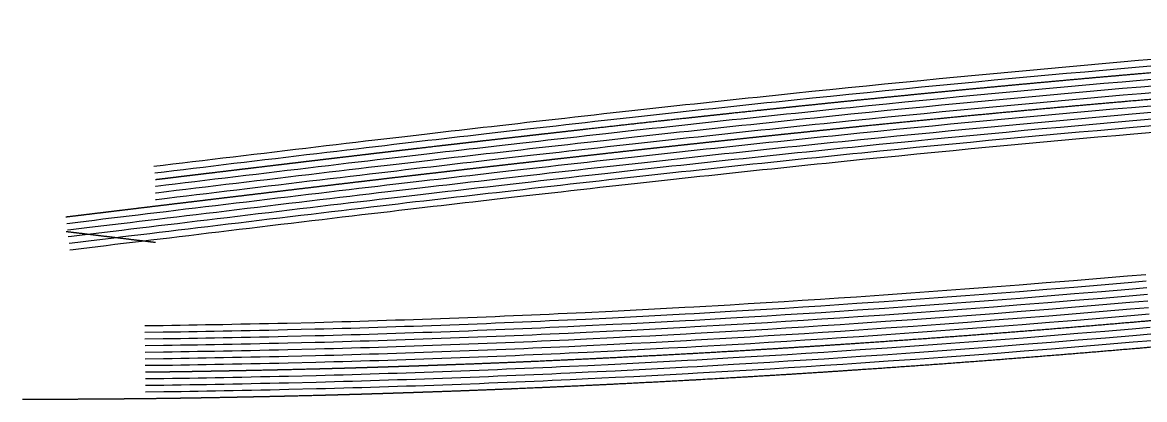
# Model space of a CAD drawing. Header units: millimetres. Extents: x -404 to 35, y 121 to 144.
# Drawn here: x -403.7 to -349.1, y 123.2 to 141.6 of the extents above; entities that cross this region are included whole.
import ezdxf

# ---------------------------------------------------------------- set-up
doc = ezdxf.new("R2010")
doc.units = ezdxf.units.MM
doc.layers.add('original_B', color=160, linetype='Continuous', true_color=0x0037ff)

msp = doc.modelspace()

# ---------------------------------------------------------------- linework, layer by layer
at = {"layer": 'original_B'}
msp.add_line((-401.146, 123.239), (-401.383, 123.238), dxfattribs=at)
for points in [[(-348.097, 139.821), (-349.42, 139.709), (-350.301, 139.633), (-351.183, 139.556), (-352.064, 139.477), (-352.945, 139.399), (-353.827, 139.319), (-354.708, 139.238), (-355.589, 139.156), (-356.471, 139.074), (-357.353, 138.991), (-358.236, 138.906), (-359.118, 138.821), (-360.001, 138.735), (-360.885, 138.648), (-361.769, 138.56), (-362.653, 138.472), (-363.538, 138.382), (-363.981, 138.337), (-364.423, 138.292), (-365.309, 138.201), (-366.194, 138.11), (-366.636, 138.064), (-367.078, 138.017), (-367.52, 137.971), (-367.961, 137.925), (-368.401, 137.878), (-368.84, 137.832), (-369.278, 137.785), (-369.714, 137.739), (-370.148, 137.693), (-370.581, 137.646), (-371.012, 137.6), (-371.443, 137.553), (-371.875, 137.507), (-372.308, 137.46), (-372.742, 137.412), (-373.178, 137.365), (-373.619, 137.317), (-374.062, 137.268), (-375.426, 137.116), (-375.894, 137.064), (-376.365, 137.011), (-376.838, 136.957), (-377.311, 136.904), (-377.78, 136.851), (-378.246, 136.798), (-378.707, 136.746), (-379.162, 136.695), (-379.608, 136.644), (-380.044, 136.594), (-380.471, 136.545), (-380.884, 136.498), (-381.288, 136.452), (-381.683, 136.407), (-382.072, 136.363), (-382.458, 136.318), (-382.843, 136.274), (-383.229, 136.23), (-383.619, 136.185), (-384.016, 136.139), (-384.42, 136.092), (-384.83, 136.044), (-385.249, 135.995), (-385.676, 135.945), (-386.112, 135.894), (-386.558, 135.842), (-387.014, 135.788), (-387.479, 135.733), (-387.954, 135.677), (-388.436, 135.62), (-388.926, 135.561), (-389.421, 135.502), (-389.92, 135.443), (-390.423, 135.383), (-390.928, 135.323), (-391.434, 135.262), (-391.941, 135.201), (-392.447, 135.141), (-392.952, 135.08), (-393.454, 135.02), (-393.954, 134.96), (-394.449, 134.901), (-394.939, 134.841), (-395.424, 134.783), (-395.904, 134.725), (-396.377, 134.668), (-396.844, 134.612), (-397.298, 134.557)], [(-348.07, 139.5), (-349.392, 139.388), (-350.273, 139.312), (-351.154, 139.234), (-352.035, 139.156), (-352.916, 139.077), (-353.797, 138.998), (-354.678, 138.917), (-355.56, 138.835), (-356.441, 138.753), (-357.323, 138.669), (-358.205, 138.585), (-359.087, 138.5), (-359.97, 138.414), (-360.853, 138.327), (-361.737, 138.239), (-362.621, 138.151), (-363.505, 138.062), (-363.948, 138.017), (-364.391, 137.971), (-365.276, 137.88), (-366.161, 137.789), (-366.603, 137.743), (-367.045, 137.697), (-367.486, 137.65), (-367.927, 137.604), (-368.367, 137.558), (-368.806, 137.511), (-369.243, 137.465), (-369.679, 137.419), (-370.114, 137.372), (-370.547, 137.326), (-370.978, 137.279), (-371.409, 137.233), (-371.84, 137.186), (-372.273, 137.139), (-372.707, 137.092), (-373.143, 137.044), (-373.583, 136.996), (-374.027, 136.947), (-375.391, 136.796), (-375.858, 136.743), (-376.329, 136.69), (-376.802, 136.637), (-377.274, 136.584), (-377.744, 136.531), (-378.21, 136.478), (-378.671, 136.426), (-379.125, 136.374), (-379.571, 136.323), (-380.008, 136.274), (-380.434, 136.225), (-380.848, 136.178), (-381.252, 136.132), (-381.647, 136.086), (-382.036, 136.042), (-382.422, 135.998), (-382.806, 135.954), (-383.192, 135.909), (-383.582, 135.864), (-383.979, 135.819), (-384.382, 135.771), (-384.793, 135.723), (-385.212, 135.675), (-385.639, 135.625), (-386.075, 135.574), (-386.52, 135.521), (-386.976, 135.468), (-387.441, 135.412), (-387.916, 135.356), (-388.398, 135.299), (-388.888, 135.241), (-389.383, 135.182), (-389.882, 135.123), (-390.385, 135.063), (-390.89, 135.002), (-391.396, 134.942), (-391.903, 134.881), (-392.409, 134.82), (-392.913, 134.76), (-393.416, 134.7), (-393.915, 134.64), (-394.41, 134.58), (-394.901, 134.521), (-395.386, 134.463), (-395.865, 134.405), (-396.339, 134.348), (-396.806, 134.291), (-397.259, 134.237)], [(-348.016, 138.857), (-349.337, 138.745), (-350.218, 138.669), (-351.098, 138.592), (-351.978, 138.514), (-352.858, 138.435), (-353.739, 138.355), (-354.619, 138.274), (-355.5, 138.193), (-356.381, 138.11), (-357.262, 138.027), (-358.143, 137.943), (-359.025, 137.858), (-359.907, 137.772), (-360.789, 137.685), (-361.672, 137.597), (-362.556, 137.509), (-363.44, 137.42), (-363.882, 137.375), (-364.325, 137.33), (-364.767, 137.284), (-365.21, 137.239), (-365.652, 137.193), (-366.094, 137.147), (-366.536, 137.101), (-366.978, 137.055), (-367.419, 137.009), (-367.859, 136.963), (-368.299, 136.916), (-368.738, 136.87), (-369.175, 136.823), (-369.611, 136.777), (-370.045, 136.731), (-370.478, 136.684), (-370.909, 136.638), (-371.34, 136.592), (-371.771, 136.545), (-372.203, 136.498), (-372.637, 136.45), (-373.073, 136.403), (-373.513, 136.355), (-373.956, 136.306), (-375.319, 136.155), (-375.786, 136.102), (-376.257, 136.049), (-376.73, 135.996), (-377.202, 135.943), (-377.672, 135.89), (-378.138, 135.837), (-378.598, 135.785), (-379.052, 135.733), (-379.498, 135.682), (-379.935, 135.633), (-380.361, 135.584), (-380.775, 135.537), (-381.178, 135.491), (-381.573, 135.445), (-381.963, 135.401), (-382.348, 135.357), (-382.733, 135.313), (-383.118, 135.269), (-383.508, 135.223), (-383.904, 135.178), (-384.307, 135.131), (-384.718, 135.083), (-385.137, 135.034), (-385.564, 134.984), (-386, 134.933), (-386.445, 134.881), (-386.9, 134.827), (-387.366, 134.772), (-387.84, 134.716), (-388.322, 134.659), (-388.811, 134.601), (-389.306, 134.542), (-389.806, 134.482), (-390.308, 134.422), (-390.813, 134.362), (-391.32, 134.302), (-391.826, 134.241), (-392.332, 134.18), (-392.837, 134.12), (-393.339, 134.059), (-393.838, 133.999), (-394.333, 133.94), (-394.824, 133.881), (-395.309, 133.823), (-395.788, 133.765), (-396.261, 133.708), (-396.729, 133.651), (-397.208, 133.593), (-397.228, 133.593)], [(-347.989, 138.536), (-349.31, 138.424), (-350.19, 138.348), (-351.069, 138.271), (-351.95, 138.192), (-352.83, 138.114), (-353.709, 138.034), (-354.59, 137.953), (-355.47, 137.872), (-356.351, 137.789), (-357.231, 137.706), (-358.112, 137.622), (-358.993, 137.537), (-359.875, 137.451), (-360.758, 137.364), (-361.64, 137.277), (-362.524, 137.188), (-363.408, 137.099), (-363.85, 137.054), (-364.292, 137.009), (-364.734, 136.963), (-365.177, 136.918), (-365.619, 136.872), (-366.061, 136.827), (-366.502, 136.781), (-366.944, 136.734), (-367.385, 136.688), (-367.826, 136.642), (-368.265, 136.595), (-368.704, 136.549), (-369.141, 136.503), (-369.577, 136.457), (-370.011, 136.41), (-370.443, 136.364), (-370.874, 136.317), (-371.305, 136.271), (-371.736, 136.224), (-372.168, 136.178), (-372.602, 136.13), (-373.038, 136.083), (-373.477, 136.034), (-373.921, 135.985), (-375.283, 135.834), (-375.75, 135.782), (-376.221, 135.729), (-376.694, 135.676), (-377.166, 135.622), (-377.635, 135.569), (-378.101, 135.516), (-378.562, 135.464), (-379.016, 135.413), (-379.462, 135.362), (-379.898, 135.312), (-380.324, 135.264), (-380.739, 135.216), (-381.142, 135.171), (-381.537, 135.125), (-381.926, 135.081), (-382.311, 135.037), (-382.696, 134.993), (-383.081, 134.948), (-383.472, 134.903), (-383.867, 134.857), (-384.27, 134.81), (-384.681, 134.763), (-385.099, 134.714), (-385.526, 134.664), (-385.962, 134.613), (-386.408, 134.561), (-386.862, 134.507), (-387.328, 134.452), (-387.802, 134.396), (-388.284, 134.339), (-388.773, 134.281), (-389.268, 134.221), (-389.768, 134.162), (-390.27, 134.102), (-390.775, 134.042), (-391.281, 133.981), (-391.788, 133.921), (-392.294, 133.86), (-392.798, 133.799), (-393.3, 133.739), (-393.8, 133.679), (-394.295, 133.62), (-394.785, 133.561), (-395.27, 133.502), (-395.749, 133.444), (-396.223, 133.387), (-396.69, 133.331), (-397.189, 133.271), (-397.228, 133.271)], [(-347.962, 138.215), (-349.282, 138.102), (-350.162, 138.026), (-351.041, 137.949), (-351.921, 137.871), (-352.801, 137.793), (-353.68, 137.713), (-354.56, 137.632), (-355.44, 137.551), (-356.32, 137.468), (-357.201, 137.385), (-358.081, 137.301), (-358.962, 137.216), (-359.844, 137.13), (-360.726, 137.043), (-361.608, 136.956), (-362.492, 136.867), (-363.375, 136.778), (-363.817, 136.733), (-364.259, 136.688), (-364.701, 136.643), (-365.143, 136.597), (-365.586, 136.551), (-366.027, 136.506), (-366.469, 136.46), (-366.911, 136.414), (-367.352, 136.367), (-367.792, 136.321), (-368.231, 136.275), (-368.67, 136.229), (-369.107, 136.182), (-369.543, 136.136), (-369.976, 136.089), (-370.409, 136.043), (-370.84, 135.996), (-371.271, 135.95), (-371.702, 135.904), (-372.133, 135.857), (-372.567, 135.809), (-373.003, 135.762), (-373.442, 135.714), (-373.885, 135.665), (-375.248, 135.513), (-375.714, 135.461), (-376.185, 135.408), (-376.658, 135.355), (-377.13, 135.302), (-377.599, 135.249), (-378.065, 135.196), (-378.526, 135.144), (-378.979, 135.092), (-379.425, 135.041), (-379.862, 134.992), (-380.288, 134.943), (-380.702, 134.896), (-381.105, 134.85), (-381.5, 134.805), (-381.889, 134.761), (-382.274, 134.716), (-382.659, 134.672), (-383.044, 134.628), (-383.435, 134.583), (-383.83, 134.537), (-384.233, 134.49), (-384.643, 134.442), (-385.062, 134.393), (-385.489, 134.343), (-385.925, 134.292), (-386.37, 134.24), (-386.824, 134.187), (-387.29, 134.131), (-387.765, 134.075), (-388.247, 134.018), (-388.735, 133.96), (-389.23, 133.901), (-389.729, 133.842), (-390.232, 133.782), (-390.737, 133.721), (-391.243, 133.661), (-391.749, 133.6), (-392.255, 133.54), (-392.76, 133.479), (-393.262, 133.419), (-393.761, 133.359), (-394.256, 133.3), (-394.747, 133.24), (-395.232, 133.182), (-395.711, 133.124), (-396.184, 133.067), (-396.651, 133.011), (-397.169, 132.948), (-397.228, 132.948)], [(-348.435, 137.533), (-349.756, 137.42), (-350.636, 137.343), (-351.516, 137.266), (-352.396, 137.188), (-353.276, 137.108), (-354.156, 137.028), (-355.036, 136.947), (-355.917, 136.865), (-356.797, 136.782), (-357.678, 136.699), (-358.56, 136.614), (-359.441, 136.528), (-360.323, 136.442), (-361.206, 136.354), (-362.089, 136.267), (-362.973, 136.178), (-363.415, 136.133), (-363.857, 136.088), (-364.299, 136.043), (-364.741, 135.998), (-365.184, 135.952), (-365.626, 135.907), (-366.068, 135.861), (-366.51, 135.815), (-366.951, 135.769), (-367.392, 135.723), (-367.833, 135.676), (-368.273, 135.63), (-368.711, 135.583), (-369.148, 135.537), (-369.584, 135.49), (-370.018, 135.444), (-370.451, 135.398), (-370.882, 135.351), (-371.313, 135.305), (-371.744, 135.258), (-372.176, 135.211), (-372.61, 135.164), (-373.046, 135.116), (-373.485, 135.068), (-373.928, 135.02), (-375.291, 134.868), (-375.758, 134.816), (-376.229, 134.763), (-376.702, 134.71), (-377.174, 134.656), (-377.643, 134.603), (-378.109, 134.551), (-378.57, 134.498), (-379.024, 134.447), (-379.47, 134.396), (-379.906, 134.346), (-380.332, 134.298), (-380.747, 134.25), (-381.15, 134.205), (-381.545, 134.16), (-381.934, 134.115), (-382.319, 134.071), (-382.704, 134.027), (-383.089, 133.982), (-383.479, 133.937), (-383.875, 133.891), (-384.278, 133.845), (-384.689, 133.797), (-385.107, 133.748), (-385.534, 133.698), (-385.97, 133.647), (-386.416, 133.595), (-386.871, 133.541), (-387.336, 133.486), (-387.81, 133.429), (-388.293, 133.372), (-388.782, 133.314), (-389.276, 133.256), (-389.776, 133.196), (-390.278, 133.136), (-390.783, 133.076), (-391.289, 133.015), (-391.796, 132.954), (-392.302, 132.894), (-392.806, 132.833), (-393.309, 132.773), (-393.808, 132.713), (-394.303, 132.654), (-394.794, 132.595), (-395.278, 132.536), (-395.758, 132.479), (-396.231, 132.422), (-396.698, 132.365), (-397.159, 132.309), (-397.613, 132.254), (-398.061, 132.201), (-398.5, 132.148), (-398.933, 132.095), (-399.359, 132.044), (-399.778, 131.993), (-400.19, 131.943), (-400.595, 131.894), (-400.994, 131.846), (-401.385, 131.798), (-401.543, 131.779)], [(-348.408, 137.212), (-349.728, 137.099), (-350.607, 137.022), (-351.487, 136.945), (-352.367, 136.866), (-353.247, 136.787), (-354.127, 136.707), (-355.007, 136.626), (-355.886, 136.544), (-356.767, 136.461), (-357.648, 136.378), (-358.528, 136.293), (-359.41, 136.207), (-360.292, 136.121), (-361.174, 136.034), (-362.057, 135.946), (-362.94, 135.857), (-363.382, 135.812), (-363.824, 135.767), (-364.267, 135.722), (-364.709, 135.677), (-365.151, 135.631), (-365.592, 135.586), (-366.035, 135.54), (-366.477, 135.494), (-366.918, 135.448), (-367.359, 135.402), (-367.799, 135.355), (-368.239, 135.309), (-368.677, 135.262), (-369.114, 135.216), (-369.55, 135.17), (-369.984, 135.123), (-370.416, 135.077), (-370.847, 135.031), (-371.278, 134.985), (-371.709, 134.938), (-372.141, 134.891), (-372.575, 134.843), (-373.011, 134.796), (-373.45, 134.748), (-373.893, 134.699), (-375.255, 134.548), (-375.722, 134.496), (-376.193, 134.442), (-376.665, 134.389), (-377.137, 134.336), (-377.607, 134.283), (-378.073, 134.23), (-378.533, 134.178), (-378.987, 134.126), (-379.433, 134.075), (-379.87, 134.026), (-380.296, 133.977), (-380.71, 133.93), (-381.114, 133.884), (-381.508, 133.839), (-381.897, 133.795), (-382.282, 133.75), (-382.667, 133.706), (-383.052, 133.662), (-383.442, 133.617), (-383.838, 133.571), (-384.241, 133.524), (-384.651, 133.477), (-385.07, 133.428), (-385.496, 133.378), (-385.932, 133.326), (-386.378, 133.274), (-386.833, 133.22), (-387.298, 133.166), (-387.772, 133.109), (-388.255, 133.052), (-388.744, 132.994), (-389.238, 132.935), (-389.737, 132.876), (-390.24, 132.816), (-390.745, 132.756), (-391.251, 132.695), (-391.758, 132.634), (-392.264, 132.574), (-392.768, 132.513), (-393.271, 132.453), (-393.77, 132.393), (-394.265, 132.333), (-394.755, 132.275), (-395.24, 132.216), (-395.719, 132.159), (-396.192, 132.102), (-396.659, 132.045), (-397.12, 131.989), (-397.575, 131.934), (-398.022, 131.881), (-398.462, 131.827), (-398.895, 131.775), (-399.321, 131.724), (-399.739, 131.673), (-400.151, 131.623), (-400.557, 131.574), (-400.955, 131.526), (-401.346, 131.478), (-401.504, 131.459)], [(-348.381, 136.89), (-349.7, 136.777), (-350.579, 136.701), (-351.459, 136.623), (-352.338, 136.545), (-353.218, 136.466), (-354.097, 136.386), (-354.977, 136.305), (-355.856, 136.223), (-356.737, 136.14), (-357.617, 136.057), (-358.497, 135.972), (-359.379, 135.886), (-360.26, 135.8), (-361.142, 135.713), (-362.025, 135.625), (-362.908, 135.536), (-363.349, 135.491), (-363.791, 135.446), (-364.234, 135.401), (-364.676, 135.356), (-365.118, 135.311), (-365.559, 135.265), (-366.001, 135.219), (-366.443, 135.173), (-366.884, 135.127), (-367.325, 135.081), (-367.765, 135.035), (-368.205, 134.988), (-368.643, 134.942), (-369.08, 134.896), (-369.516, 134.849), (-369.95, 134.803), (-370.382, 134.757), (-370.813, 134.71), (-371.244, 134.664), (-371.674, 134.617), (-372.106, 134.57), (-372.54, 134.523), (-372.976, 134.475), (-373.415, 134.427), (-373.857, 134.379), (-375.22, 134.227), (-375.686, 134.175), (-376.156, 134.122), (-376.629, 134.069), (-377.101, 134.016), (-377.571, 133.962), (-378.037, 133.91), (-378.497, 133.858), (-378.95, 133.806), (-379.397, 133.755), (-379.833, 133.706), (-380.259, 133.657), (-380.674, 133.609), (-381.077, 133.564), (-381.472, 133.519), (-381.86, 133.474), (-382.245, 133.43), (-382.63, 133.386), (-383.015, 133.341), (-383.405, 133.296), (-383.801, 133.251), (-384.204, 133.204), (-384.614, 133.156), (-385.032, 133.108), (-385.459, 133.058), (-385.895, 133.006), (-386.34, 132.954), (-386.795, 132.9), (-387.26, 132.845), (-387.734, 132.789), (-388.217, 132.732), (-388.706, 132.674), (-389.2, 132.615), (-389.699, 132.556), (-390.202, 132.496), (-390.707, 132.436), (-391.212, 132.375), (-391.719, 132.314), (-392.225, 132.254), (-392.729, 132.193), (-393.232, 132.133), (-393.731, 132.073), (-394.226, 132.013), (-394.717, 131.955), (-395.201, 131.896), (-395.681, 131.838), (-396.154, 131.781), (-396.621, 131.725), (-397.081, 131.669), (-397.536, 131.614), (-397.983, 131.56), (-398.423, 131.507), (-398.856, 131.455), (-399.282, 131.403), (-399.7, 131.353), (-400.113, 131.302), (-400.518, 131.254), (-400.916, 131.205), (-401.308, 131.158), (-401.465, 131.138)], [(-348.354, 136.569), (-349.673, 136.456), (-350.551, 136.38), (-351.43, 136.302), (-352.31, 136.224), (-353.188, 136.145), (-354.068, 136.065), (-354.947, 135.984), (-355.826, 135.902), (-356.706, 135.819), (-357.586, 135.736), (-358.466, 135.651), (-359.347, 135.565), (-360.229, 135.479), (-361.11, 135.392), (-361.993, 135.304), (-362.875, 135.215), (-363.316, 135.171), (-363.759, 135.125), (-364.201, 135.08), (-364.643, 135.035), (-365.084, 134.99), (-365.526, 134.944), (-365.968, 134.898), (-366.41, 134.853), (-366.851, 134.807), (-367.291, 134.76), (-367.731, 134.714), (-368.171, 134.668), (-368.609, 134.621), (-369.046, 134.575), (-369.482, 134.528), (-369.916, 134.482), (-370.347, 134.436), (-370.778, 134.389), (-371.209, 134.343), (-371.639, 134.297), (-372.071, 134.249), (-372.505, 134.202), (-372.941, 134.154), (-373.38, 134.107), (-373.822, 134.058), (-375.184, 133.907), (-375.65, 133.855), (-376.12, 133.801), (-376.593, 133.748), (-377.065, 133.695), (-377.534, 133.642), (-378, 133.589), (-378.461, 133.537), (-378.914, 133.486), (-379.36, 133.435), (-379.797, 133.385), (-380.222, 133.336), (-380.637, 133.289), (-381.041, 133.243), (-381.435, 133.198), (-381.823, 133.154), (-382.209, 133.109), (-382.593, 133.065), (-382.978, 133.021), (-383.369, 132.976), (-383.764, 132.93), (-384.167, 132.884), (-384.577, 132.836), (-384.995, 132.787), (-385.421, 132.737), (-385.857, 132.686), (-386.303, 132.634), (-386.757, 132.58), (-387.222, 132.525), (-387.696, 132.469), (-388.179, 132.412), (-388.668, 132.354), (-389.162, 132.295), (-389.661, 132.235), (-390.164, 132.176), (-390.668, 132.115), (-391.174, 132.055), (-391.681, 131.994), (-392.187, 131.933), (-392.691, 131.873), (-393.194, 131.812), (-393.693, 131.753), (-394.188, 131.693), (-394.678, 131.634), (-395.163, 131.576), (-395.642, 131.518), (-396.115, 131.461), (-396.582, 131.405), (-397.043, 131.349), (-397.498, 131.294), (-397.945, 131.24), (-398.384, 131.187), (-398.818, 131.134), (-399.243, 131.083), (-399.661, 131.032), (-400.074, 130.982), (-400.479, 130.933), (-400.877, 130.885), (-401.269, 130.837), (-401.427, 130.818)], [(-348.326, 136.248), (-349.645, 136.135), (-350.523, 136.058), (-351.402, 135.981), (-352.281, 135.903), (-353.159, 135.824), (-354.038, 135.743), (-354.917, 135.663), (-355.796, 135.581), (-356.676, 135.498), (-357.556, 135.414), (-358.435, 135.33), (-359.316, 135.244), (-360.197, 135.158), (-361.078, 135.071), (-361.961, 134.983), (-362.843, 134.895), (-363.284, 134.85), (-363.726, 134.805), (-364.169, 134.76), (-364.61, 134.715), (-365.051, 134.669), (-365.493, 134.624), (-365.935, 134.577), (-366.377, 134.532), (-366.817, 134.486), (-367.257, 134.44), (-367.698, 134.393), (-368.137, 134.347), (-368.575, 134.3), (-369.012, 134.254), (-369.447, 134.208), (-369.882, 134.161), (-370.313, 134.115), (-370.744, 134.069), (-371.175, 134.023), (-371.604, 133.976), (-372.036, 133.929), (-372.47, 133.882), (-372.906, 133.834), (-373.345, 133.786), (-373.786, 133.737), (-375.148, 133.586), (-375.614, 133.534), (-376.084, 133.481), (-376.557, 133.428), (-377.029, 133.375), (-377.498, 133.321), (-377.964, 133.269), (-378.424, 133.217), (-378.877, 133.165), (-379.324, 133.114), (-379.76, 133.065), (-380.186, 133.016), (-380.601, 132.969), (-381.004, 132.923), (-381.398, 132.878), (-381.786, 132.834), (-382.172, 132.789), (-382.556, 132.745), (-382.941, 132.701), (-383.332, 132.656), (-383.727, 132.61), (-384.13, 132.563), (-384.539, 132.516), (-384.958, 132.467), (-385.383, 132.417), (-385.819, 132.365), (-386.265, 132.313), (-386.72, 132.26), (-387.184, 132.205), (-387.658, 132.148), (-388.141, 132.091), (-388.63, 132.033), (-389.124, 131.975), (-389.623, 131.915), (-390.126, 131.855), (-390.63, 131.795), (-391.136, 131.734), (-391.643, 131.674), (-392.149, 131.613), (-392.652, 131.553), (-393.155, 131.492), (-393.654, 131.433), (-394.149, 131.373), (-394.64, 131.314), (-395.124, 131.256), (-395.604, 131.198), (-396.077, 131.141), (-396.543, 131.085), (-397.004, 131.029), (-397.459, 130.974), (-397.906, 130.92), (-398.345, 130.867), (-398.779, 130.814), (-399.205, 130.763), (-399.622, 130.712), (-400.035, 130.662), (-400.44, 130.613), (-400.838, 130.565), (-401.23, 130.517), (-401.388, 130.498)], [(-349.068, 129.302), (-349.947, 129.226), (-351.266, 129.115), (-352.585, 129.005), (-353.905, 128.898), (-355.223, 128.793), (-356.542, 128.691), (-357.861, 128.591), (-359.179, 128.493), (-360.497, 128.397), (-361.815, 128.305), (-363.132, 128.214), (-364.01, 128.155), (-364.889, 128.097), (-365.767, 128.041), (-366.645, 127.985), (-367.524, 127.931), (-368.404, 127.878), (-369.283, 127.825), (-371.047, 127.725), (-371.487, 127.7), (-372.37, 127.653), (-373.252, 127.606), (-374.133, 127.56), (-375.012, 127.516), (-376.329, 127.452), (-377.203, 127.411), (-377.639, 127.391), (-378.074, 127.371), (-378.509, 127.351), (-378.945, 127.332), (-379.383, 127.313), (-379.819, 127.294), (-380.257, 127.277), (-380.7, 127.259), (-381.143, 127.241), (-381.586, 127.224), (-382.03, 127.207), (-382.475, 127.19), (-382.92, 127.174), (-383.364, 127.158), (-383.806, 127.142), (-384.245, 127.126), (-384.683, 127.112), (-385.12, 127.096), (-385.555, 127.082), (-385.991, 127.068), (-386.425, 127.054), (-386.858, 127.041), (-387.292, 127.028), (-387.728, 127.015), (-388.162, 127.002), (-388.599, 126.99), (-389.038, 126.979), (-389.478, 126.967), (-390.818, 126.935), (-391.268, 126.924), (-391.721, 126.915), (-392.174, 126.905), (-392.624, 126.896), (-393.071, 126.887), (-393.513, 126.878), (-393.947, 126.87), (-394.372, 126.862), (-394.788, 126.855), (-395.199, 126.848), (-395.608, 126.841), (-396.017, 126.834), (-396.432, 126.828), (-396.856, 126.822), (-397.744, 126.811)], [(-349.04, 128.981), (-349.92, 128.905), (-351.239, 128.793), (-352.559, 128.684), (-353.879, 128.577), (-355.198, 128.472), (-356.517, 128.369), (-357.837, 128.269), (-359.155, 128.171), (-360.474, 128.076), (-361.792, 127.983), (-363.111, 127.892), (-363.989, 127.834), (-364.868, 127.776), (-365.747, 127.719), (-366.625, 127.663), (-367.504, 127.609), (-368.384, 127.556), (-369.265, 127.503), (-371.029, 127.403), (-371.469, 127.378), (-372.353, 127.331), (-373.236, 127.283), (-374.116, 127.238), (-374.997, 127.194), (-376.314, 127.13), (-377.188, 127.089), (-377.624, 127.069), (-378.06, 127.049), (-378.494, 127.029), (-378.931, 127.01), (-379.369, 126.991), (-379.806, 126.972), (-380.244, 126.954), (-380.687, 126.937), (-381.13, 126.919), (-381.573, 126.901), (-382.018, 126.885), (-382.463, 126.868), (-382.908, 126.852), (-383.352, 126.835), (-383.795, 126.82), (-384.234, 126.804), (-384.672, 126.789), (-385.109, 126.774), (-385.544, 126.76), (-385.98, 126.746), (-386.415, 126.732), (-386.848, 126.718), (-387.283, 126.705), (-387.718, 126.692), (-388.153, 126.68), (-388.591, 126.668), (-389.03, 126.656), (-389.47, 126.645), (-390.81, 126.612), (-391.261, 126.602), (-391.715, 126.592), (-392.168, 126.583), (-392.618, 126.573), (-393.065, 126.565), (-393.507, 126.556), (-393.941, 126.548), (-394.366, 126.54), (-394.782, 126.532), (-395.193, 126.525), (-395.603, 126.518), (-396.012, 126.512), (-396.428, 126.506), (-396.851, 126.5), (-397.74, 126.489)], [(-349.012, 128.659), (-349.892, 128.584), (-351.213, 128.472), (-352.533, 128.362), (-353.853, 128.255), (-355.173, 128.15), (-356.492, 128.048), (-357.812, 127.947), (-359.132, 127.849), (-360.451, 127.754), (-361.77, 127.661), (-363.089, 127.57), (-363.967, 127.512), (-364.847, 127.454), (-365.726, 127.397), (-366.605, 127.341), (-367.484, 127.287), (-368.365, 127.234), (-369.246, 127.181), (-371.011, 127.081), (-371.452, 127.056), (-372.335, 127.009), (-373.219, 126.961), (-374.1, 126.916), (-374.981, 126.872), (-376.298, 126.808), (-377.173, 126.766), (-377.609, 126.746), (-378.045, 126.726), (-378.48, 126.707), (-378.917, 126.688), (-379.355, 126.669), (-379.792, 126.65), (-380.231, 126.632), (-380.674, 126.614), (-381.117, 126.596), (-381.561, 126.579), (-382.006, 126.562), (-382.451, 126.546), (-382.896, 126.529), (-383.34, 126.513), (-383.783, 126.497), (-384.223, 126.482), (-384.661, 126.467), (-385.099, 126.452), (-385.534, 126.438), (-385.97, 126.424), (-386.405, 126.41), (-386.838, 126.396), (-387.273, 126.383), (-387.709, 126.37), (-388.144, 126.358), (-388.582, 126.346), (-389.021, 126.334), (-389.462, 126.322), (-390.803, 126.29), (-391.254, 126.28), (-391.708, 126.27), (-392.161, 126.26), (-392.611, 126.251), (-393.059, 126.242), (-393.5, 126.234), (-393.935, 126.225), (-394.36, 126.217), (-394.776, 126.21), (-395.188, 126.203), (-395.597, 126.196), (-396.007, 126.189), (-396.423, 126.183), (-396.847, 126.177), (-397.737, 126.166)], [(-348.984, 128.338), (-349.865, 128.262), (-351.186, 128.151), (-352.506, 128.041), (-353.827, 127.934), (-355.147, 127.829), (-356.468, 127.726), (-357.788, 127.626), (-359.108, 127.528), (-360.428, 127.432), (-361.748, 127.34), (-363.067, 127.249), (-363.946, 127.19), (-364.826, 127.132), (-365.705, 127.075), (-366.585, 127.019), (-367.465, 126.965), (-368.346, 126.912), (-369.227, 126.859), (-370.993, 126.759), (-371.434, 126.734), (-372.318, 126.687), (-373.202, 126.639), (-374.084, 126.594), (-374.965, 126.55), (-376.283, 126.485), (-377.158, 126.444), (-377.594, 126.424), (-378.03, 126.404), (-378.466, 126.385), (-378.903, 126.366), (-379.341, 126.347), (-379.779, 126.328), (-380.218, 126.31), (-380.661, 126.292), (-381.104, 126.274), (-381.548, 126.257), (-381.994, 126.24), (-382.44, 126.223), (-382.885, 126.207), (-383.329, 126.191), (-383.772, 126.175), (-384.212, 126.159), (-384.65, 126.145), (-385.088, 126.129), (-385.523, 126.115), (-385.96, 126.101), (-386.394, 126.087), (-386.829, 126.074), (-387.264, 126.061), (-387.699, 126.048), (-388.135, 126.035), (-388.573, 126.023), (-389.013, 126.011), (-389.454, 126), (-390.795, 125.967), (-391.247, 125.957), (-391.701, 125.947), (-392.154, 125.938), (-392.605, 125.928), (-393.052, 125.92), (-393.494, 125.911), (-393.929, 125.903), (-394.354, 125.895), (-394.771, 125.887), (-395.182, 125.88), (-395.592, 125.873), (-396.002, 125.867), (-396.419, 125.861), (-396.843, 125.855), (-397.733, 125.844)], [(-348.957, 128.017), (-349.837, 127.941), (-351.159, 127.829), (-352.48, 127.72), (-353.801, 127.612), (-355.122, 127.507), (-356.443, 127.405), (-357.764, 127.304), (-359.085, 127.206), (-360.405, 127.111), (-361.725, 127.018), (-363.045, 126.927), (-363.925, 126.868), (-364.805, 126.81), (-365.685, 126.753), (-366.565, 126.697), (-367.445, 126.643), (-368.327, 126.59), (-369.208, 126.537), (-370.975, 126.437), (-371.416, 126.412), (-372.301, 126.365), (-373.185, 126.317), (-374.067, 126.272), (-374.949, 126.228), (-376.267, 126.163), (-377.143, 126.122), (-377.579, 126.102), (-378.016, 126.082), (-378.452, 126.063), (-378.889, 126.044), (-379.327, 126.025), (-379.765, 126.006), (-380.205, 125.988), (-380.648, 125.97), (-381.092, 125.952), (-381.536, 125.935), (-381.982, 125.918), (-382.428, 125.901), (-382.873, 125.885), (-383.317, 125.868), (-383.76, 125.853), (-384.2, 125.837), (-384.639, 125.822), (-385.077, 125.807), (-385.513, 125.793), (-385.949, 125.779), (-386.384, 125.765), (-386.819, 125.751), (-387.254, 125.738), (-387.69, 125.725), (-388.126, 125.713), (-388.564, 125.701), (-389.004, 125.689), (-389.445, 125.678), (-390.787, 125.645), (-391.24, 125.635), (-391.694, 125.625), (-392.147, 125.615), (-392.598, 125.606), (-393.046, 125.597), (-393.488, 125.589), (-393.923, 125.581), (-394.348, 125.572), (-394.765, 125.565), (-395.177, 125.558), (-395.587, 125.551), (-395.997, 125.544), (-396.414, 125.538), (-396.839, 125.532), (-397.729, 125.521)], [(-348.929, 127.696), (-349.81, 127.62), (-351.132, 127.508), (-352.454, 127.398), (-353.775, 127.291), (-355.097, 127.186), (-356.418, 127.083), (-357.74, 126.983), (-359.061, 126.884), (-360.382, 126.789), (-361.703, 126.696), (-363.023, 126.605), (-363.903, 126.546), (-364.784, 126.488), (-365.664, 126.431), (-366.545, 126.376), (-367.425, 126.321), (-368.307, 126.268), (-369.189, 126.216), (-370.957, 126.115), (-371.399, 126.09), (-372.284, 126.042), (-373.168, 125.995), (-374.051, 125.95), (-374.933, 125.906), (-376.252, 125.841), (-377.128, 125.8), (-377.565, 125.78), (-378.001, 125.76), (-378.438, 125.74), (-378.875, 125.721), (-379.313, 125.702), (-379.752, 125.683), (-380.192, 125.665), (-380.635, 125.648), (-381.079, 125.63), (-381.524, 125.612), (-381.97, 125.596), (-382.416, 125.579), (-382.861, 125.562), (-383.306, 125.546), (-383.749, 125.53), (-384.189, 125.515), (-384.628, 125.5), (-385.066, 125.485), (-385.502, 125.471), (-385.939, 125.457), (-386.374, 125.443), (-386.809, 125.429), (-387.244, 125.416), (-387.68, 125.403), (-388.117, 125.39), (-388.556, 125.379), (-388.996, 125.367), (-389.437, 125.355), (-390.78, 125.323), (-391.232, 125.312), (-391.687, 125.303), (-392.141, 125.293), (-392.592, 125.284), (-393.04, 125.275), (-393.482, 125.266), (-393.917, 125.258), (-394.342, 125.25), (-394.759, 125.242), (-395.171, 125.235), (-395.581, 125.228), (-395.993, 125.222), (-396.409, 125.216), (-396.835, 125.21), (-397.725, 125.199)], [(-348.901, 127.374), (-349.783, 127.298), (-351.105, 127.186), (-352.427, 127.077), (-353.749, 126.969), (-355.072, 126.864), (-356.394, 126.761), (-357.716, 126.661), (-359.038, 126.563), (-360.359, 126.467), (-361.68, 126.374), (-363.002, 126.283), (-363.882, 126.225), (-364.763, 126.167), (-365.644, 126.11), (-366.524, 126.054), (-367.406, 125.999), (-368.288, 125.946), (-369.171, 125.894), (-370.939, 125.793), (-371.381, 125.768), (-372.266, 125.72), (-373.151, 125.673), (-374.035, 125.628), (-374.917, 125.584), (-376.237, 125.519), (-377.113, 125.478), (-377.55, 125.458), (-377.987, 125.438), (-378.423, 125.418), (-378.861, 125.399), (-379.299, 125.38), (-379.738, 125.361), (-380.179, 125.343), (-380.622, 125.325), (-381.066, 125.307), (-381.511, 125.29), (-381.958, 125.273), (-382.404, 125.256), (-382.849, 125.24), (-383.294, 125.224), (-383.737, 125.208), (-384.178, 125.192), (-384.618, 125.178), (-385.055, 125.163), (-385.492, 125.148), (-385.928, 125.134), (-386.364, 125.12), (-386.799, 125.107), (-387.235, 125.094), (-387.671, 125.081), (-388.108, 125.068), (-388.547, 125.056), (-388.987, 125.044), (-389.429, 125.033), (-390.772, 125), (-391.225, 124.99), (-391.68, 124.98), (-392.134, 124.97), (-392.585, 124.961), (-393.033, 124.952), (-393.476, 124.944), (-393.91, 124.936), (-394.336, 124.928), (-394.753, 124.92), (-395.166, 124.913), (-395.576, 124.906), (-395.988, 124.899), (-396.405, 124.893), (-396.83, 124.887), (-397.721, 124.877)], [(-348.845, 126.732), (-349.728, 126.656), (-351.051, 126.544), (-352.374, 126.434), (-353.698, 126.326), (-355.021, 126.221), (-356.344, 126.118), (-357.667, 126.018), (-358.99, 125.919), (-360.313, 125.824), (-361.636, 125.731), (-362.958, 125.64), (-363.839, 125.581), (-364.721, 125.523), (-365.602, 125.466), (-366.484, 125.41), (-367.367, 125.356), (-368.249, 125.302), (-369.133, 125.25), (-370.903, 125.149), (-371.346, 125.124), (-372.232, 125.076), (-373.117, 125.029), (-374.002, 124.983), (-374.885, 124.939), (-376.206, 124.875), (-377.083, 124.834), (-377.52, 124.813), (-377.957, 124.793), (-378.395, 124.774), (-378.833, 124.755), (-379.271, 124.736), (-379.711, 124.717), (-380.153, 124.699), (-380.596, 124.681), (-381.041, 124.663), (-381.487, 124.646), (-381.933, 124.629), (-382.38, 124.612), (-382.826, 124.596), (-383.271, 124.579), (-383.714, 124.564), (-384.156, 124.548), (-384.596, 124.533), (-385.034, 124.518), (-385.471, 124.504), (-385.907, 124.49), (-386.343, 124.475), (-386.779, 124.462), (-387.215, 124.449), (-387.652, 124.436), (-388.09, 124.423), (-388.529, 124.411), (-388.97, 124.399), (-389.413, 124.388), (-390.757, 124.355), (-391.211, 124.345), (-391.666, 124.335), (-392.12, 124.326), (-392.573, 124.316), (-393.021, 124.308), (-393.463, 124.299), (-393.898, 124.291), (-394.324, 124.283), (-394.742, 124.275), (-395.155, 124.268), (-395.565, 124.261), (-395.978, 124.254), (-396.396, 124.248), (-396.822, 124.242), (-397.713, 124.232)], [(-348.818, 126.41), (-349.7, 126.334), (-351.024, 126.222), (-352.348, 126.113), (-353.672, 126.005), (-354.996, 125.899), (-356.32, 125.797), (-357.643, 125.696), (-358.967, 125.598), (-360.29, 125.502), (-361.613, 125.409), (-362.936, 125.318), (-363.818, 125.259), (-364.7, 125.201), (-365.582, 125.144), (-366.464, 125.088), (-367.347, 125.034), (-368.23, 124.98), (-369.114, 124.928), (-370.885, 124.827), (-371.329, 124.802), (-372.214, 124.754), (-373.1, 124.707), (-373.986, 124.661), (-374.869, 124.617), (-376.19, 124.553), (-377.068, 124.511), (-377.505, 124.491), (-377.943, 124.471), (-378.381, 124.452), (-378.819, 124.433), (-379.257, 124.414), (-379.698, 124.394), (-380.14, 124.377), (-380.583, 124.359), (-381.028, 124.341), (-381.474, 124.323), (-381.921, 124.306), (-382.368, 124.29), (-382.814, 124.273), (-383.259, 124.257), (-383.703, 124.241), (-384.145, 124.225), (-384.585, 124.211), (-385.023, 124.196), (-385.461, 124.181), (-385.897, 124.167), (-386.333, 124.153), (-386.769, 124.14), (-387.206, 124.127), (-387.643, 124.113), (-388.081, 124.101), (-388.521, 124.089), (-388.962, 124.077), (-389.405, 124.066), (-390.75, 124.033), (-391.204, 124.023), (-391.659, 124.013), (-392.114, 124.003), (-392.566, 123.994), (-393.014, 123.985), (-393.457, 123.976), (-393.892, 123.968), (-394.318, 123.96), (-394.736, 123.953), (-395.149, 123.946), (-395.56, 123.938), (-395.973, 123.932), (-396.391, 123.926), (-396.818, 123.92), (-397.709, 123.909)], [(-348.79, 126.089), (-349.673, 126.013), (-350.997, 125.901), (-352.322, 125.791), (-353.646, 125.683), (-354.971, 125.578), (-356.295, 125.475), (-357.619, 125.375), (-358.943, 125.276), (-360.267, 125.181), (-361.591, 125.088), (-362.914, 124.996), (-363.797, 124.937), (-364.679, 124.879), (-365.561, 124.822), (-366.444, 124.766), (-367.327, 124.712), (-368.211, 124.659), (-369.095, 124.606), (-370.867, 124.505), (-371.311, 124.48), (-372.197, 124.432), (-373.083, 124.385), (-373.969, 124.339), (-374.853, 124.295), (-376.175, 124.231), (-377.053, 124.189), (-377.491, 124.169), (-377.928, 124.149), (-378.367, 124.129), (-378.805, 124.11), (-379.243, 124.091), (-379.684, 124.072), (-380.127, 124.054), (-380.57, 124.036), (-381.015, 124.018), (-381.462, 124.001), (-382.356, 123.967), (-382.802, 123.951), (-383.247, 123.935), (-383.691, 123.919), (-384.134, 123.903), (-384.574, 123.888), (-385.012, 123.873), (-385.45, 123.859), (-385.886, 123.845), (-386.323, 123.831), (-386.76, 123.817), (-387.196, 123.804), (-387.633, 123.791), (-388.072, 123.779), (-388.512, 123.767), (-388.953, 123.755), (-389.397, 123.743), (-390.742, 123.711), (-391.197, 123.7), (-391.652, 123.69), (-392.107, 123.681), (-392.56, 123.671), (-393.008, 123.663), (-393.451, 123.654), (-393.886, 123.646), (-394.312, 123.638), (-394.731, 123.63), (-395.143, 123.623), (-395.555, 123.616), (-395.968, 123.609), (-396.387, 123.603), (-396.813, 123.597), (-397.705, 123.587)]]:
    msp.add_lwpolyline(points, dxfattribs=at)
for points in [[(-183.567, 141.567), (-187.528, 141.554), (-189.734, 141.536), (-191.941, 141.509), (-194.147, 141.473), (-196.353, 141.43), (-198.118, 141.389), (-199.883, 141.343), (-201.648, 141.291), (-203.413, 141.234), (-205.178, 141.173), (-206.943, 141.106), (-208.708, 141.034), (-210.473, 140.958), (-212.238, 140.876), (-214.002, 140.789), (-215.767, 140.698), (-217.532, 140.602), (-219.296, 140.502), (-221.061, 140.397), (-222.825, 140.287), (-224.59, 140.173), (-226.354, 140.054), (-228.119, 139.931), (-229.883, 139.804), (-231.647, 139.672), (-233.411, 139.536), (-235.175, 139.396), (-236.939, 139.252), (-238.703, 139.104), (-239.585, 139.028), (-240.467, 138.952), (-241.349, 138.874), (-242.231, 138.795), (-243.112, 138.716), (-243.994, 138.636), (-244.876, 138.554), (-245.758, 138.472), (-246.64, 138.389), (-247.521, 138.305), (-248.403, 138.22), (-249.285, 138.134), (-250.166, 138.048), (-250.607, 138.004), (-251.048, 137.961), (-251.489, 137.917), (-251.93, 137.873), (-252.371, 137.828), (-252.811, 137.784), (-253.252, 137.739), (-253.693, 137.694), (-254.134, 137.649), (-254.575, 137.604), (-255.015, 137.558), (-255.456, 137.513), (-255.897, 137.467), (-256.338, 137.421), (-256.779, 137.375), (-257.219, 137.329), (-257.66, 137.282), (-258.101, 137.236), (-258.542, 137.189), (-258.982, 137.142), (-259.423, 137.095), (-259.864, 137.047), (-260.305, 137), (-260.745, 136.952), (-261.186, 136.905), (-261.627, 136.857), (-262.068, 136.809), (-262.508, 136.761), (-262.949, 136.712), (-263.39, 136.664), (-263.831, 136.615), (-264.271, 136.567), (-264.712, 136.518), (-265.153, 136.469), (-265.593, 136.42), (-266.034, 136.37), (-266.475, 136.321), (-266.916, 136.271), (-267.356, 136.221), (-267.797, 136.172), (-268.238, 136.122), (-268.678, 136.072), (-269.119, 136.022), (-269.56, 135.972), (-270, 135.921), (-270.441, 135.871), (-270.882, 135.82), (-271.322, 135.77), (-271.763, 135.719), (-272.204, 135.668), (-272.644, 135.617), (-273.085, 135.566), (-273.526, 135.515), (-273.966, 135.463), (-274.407, 135.412), (-274.848, 135.361), (-275.288, 135.309), (-275.729, 135.258), (-276.169, 135.206), (-276.61, 135.154), (-277.051, 135.102), (-277.491, 135.051), (-277.932, 134.999), (-278.373, 134.947), (-278.813, 134.894), (-279.254, 134.842), (-279.694, 134.79), (-280.135, 134.737), (-280.576, 134.685), (-281.016, 134.633), (-281.457, 134.58), (-281.897, 134.527), (-282.338, 134.475), (-282.779, 134.422), (-283.219, 134.369), (-283.66, 134.317), (-284.1, 134.264), (-284.541, 134.211), (-284.982, 134.158), (-285.422, 134.105), (-285.863, 134.052), (-286.303, 133.999), (-286.744, 133.946), (-287.185, 133.893), (-287.625, 133.839), (-288.066, 133.786), (-288.506, 133.733), (-288.947, 133.68), (-289.387, 133.627), (-289.828, 133.573), (-290.269, 133.52), (-290.709, 133.467), (-291.15, 133.414), (-291.59, 133.36), (-292.031, 133.307), (-292.471, 133.253), (-292.912, 133.2), (-293.352, 133.147), (-293.793, 133.093), (-294.234, 133.04), (-294.674, 132.987), (-295.115, 132.933), (-295.555, 132.88), (-295.996, 132.827), (-296.436, 132.773), (-296.877, 132.72), (-297.317, 132.666), (-297.758, 132.613), (-298.199, 132.56), (-298.639, 132.507), (-299.08, 132.454), (-299.52, 132.4), (-299.961, 132.347), (-300.401, 132.294), (-300.842, 132.241), (-301.282, 132.188), (-301.723, 132.134), (-302.163, 132.082), (-302.604, 132.028), (-303.044, 131.976), (-303.485, 131.923), (-303.926, 131.87), (-304.366, 131.817), (-304.807, 131.764), (-305.247, 131.711), (-305.688, 131.659), (-306.128, 131.606), (-306.569, 131.553), (-307.009, 131.501), (-307.45, 131.448), (-307.89, 131.396), (-308.331, 131.344), (-308.771, 131.291), (-309.212, 131.239), (-309.653, 131.187), (-310.093, 131.135), (-310.534, 131.083), (-310.974, 131.031), (-311.415, 130.979), (-311.855, 130.927), (-312.296, 130.876), (-312.736, 130.824), (-313.177, 130.772), (-313.617, 130.721), (-314.058, 130.669), (-314.499, 130.618), (-314.939, 130.567), (-315.38, 130.516), (-315.82, 130.465), (-316.261, 130.414), (-316.701, 130.363), (-317.142, 130.313), (-317.583, 130.261), (-318.023, 130.211), (-318.464, 130.161), (-318.904, 130.111), (-319.345, 130.061), (-319.785, 130.01), (-320.226, 129.96), (-320.667, 129.911), (-321.107, 129.861), (-321.548, 129.811), (-321.988, 129.762), (-322.429, 129.713), (-322.87, 129.663), (-323.31, 129.614), (-323.751, 129.565), (-324.191, 129.516), (-324.632, 129.468), (-325.073, 129.419), (-325.513, 129.37), (-325.954, 129.322), (-326.395, 129.274), (-326.835, 129.226), (-327.276, 129.178), (-327.716, 129.13), (-328.157, 129.083), (-328.598, 129.035), (-329.038, 128.988), (-329.479, 128.941), (-329.92, 128.894), (-330.36, 128.848), (-330.801, 128.801), (-331.242, 128.755), (-331.682, 128.708), (-332.123, 128.662), (-332.564, 128.616), (-333.005, 128.571), (-333.445, 128.525), (-333.886, 128.479), (-334.327, 128.434), (-334.767, 128.389), (-335.208, 128.344), (-335.649, 128.3), (-336.09, 128.255), (-336.53, 128.211), (-336.971, 128.167), (-337.412, 128.123), (-337.853, 128.079), (-338.293, 128.035), (-339.175, 127.948), (-340.056, 127.863), (-340.938, 127.778), (-341.82, 127.694), (-342.701, 127.611), (-343.583, 127.528), (-344.464, 127.447), (-345.346, 127.366), (-346.228, 127.286), (-347.11, 127.208), (-347.991, 127.129), (-348.873, 127.053), (-349.755, 126.977), (-351.078, 126.865), (-352.401, 126.755), (-353.724, 126.648), (-355.046, 126.542), (-356.369, 126.44), (-357.692, 126.339), (-359.014, 126.241), (-360.336, 126.146), (-361.658, 126.053), (-362.98, 125.961), (-363.861, 125.903), (-364.742, 125.845), (-365.623, 125.788), (-366.504, 125.732), (-367.386, 125.677), (-368.269, 125.624), (-369.152, 125.572), (-370.921, 125.471), (-371.364, 125.446), (-372.249, 125.398), (-373.134, 125.351), (-374.018, 125.306), (-374.901, 125.262), (-376.221, 125.197), (-377.098, 125.156), (-377.535, 125.136), (-377.972, 125.115), (-378.409, 125.096), (-378.847, 125.077), (-379.285, 125.058), (-379.725, 125.039), (-380.166, 125.021), (-380.609, 125.003), (-381.053, 124.985), (-381.499, 124.968), (-381.945, 124.951), (-382.392, 124.934), (-382.838, 124.918), (-383.282, 124.902), (-383.726, 124.886), (-384.167, 124.87), (-384.607, 124.855), (-385.045, 124.84), (-385.482, 124.826), (-385.918, 124.812), (-386.353, 124.798), (-386.789, 124.784), (-387.225, 124.771), (-387.662, 124.758), (-388.099, 124.746), (-388.538, 124.734), (-388.979, 124.722), (-389.421, 124.71), (-390.765, 124.678), (-391.218, 124.668), (-391.673, 124.658), (-392.127, 124.648), (-392.579, 124.639), (-393.027, 124.63), (-393.469, 124.621), (-393.904, 124.613), (-394.33, 124.605), (-394.748, 124.597), (-395.16, 124.59), (-395.571, 124.583), (-395.983, 124.577), (-396.4, 124.571), (-396.826, 124.565), (-397.717, 124.554)], [(-184.581, 140.278), (-184.585, 140.278), (-184.585, 140.278), (-187.085, 140.269), (-189.291, 140.253), (-191.496, 140.227), (-193.702, 140.194), (-195.907, 140.151), (-197.671, 140.112), (-199.435, 140.066), (-201.2, 140.016), (-202.964, 139.961), (-204.728, 139.901), (-206.492, 139.835), (-208.257, 139.765), (-210.021, 139.689), (-211.785, 139.609), (-213.549, 139.524), (-215.313, 139.434), (-217.077, 139.339), (-218.841, 139.24), (-220.605, 139.136), (-222.368, 139.028), (-224.132, 138.914), (-225.896, 138.797), (-227.66, 138.675), (-229.423, 138.549), (-231.187, 138.418), (-232.951, 138.283), (-234.714, 138.145), (-236.477, 138.001), (-238.241, 137.854), (-239.563, 137.741), (-240.445, 137.665), (-241.326, 137.587), (-242.208, 137.508), (-243.09, 137.429), (-243.971, 137.349), (-244.853, 137.267), (-245.734, 137.185), (-246.616, 137.102), (-247.497, 137.018), (-248.379, 136.933), (-249.26, 136.848), (-250.142, 136.761), (-250.583, 136.718), (-251.023, 136.674), (-251.464, 136.63), (-251.905, 136.586), (-252.345, 136.542), (-252.786, 136.497), (-253.227, 136.452), (-253.668, 136.408), (-254.108, 136.363), (-254.549, 136.317), (-254.99, 136.272), (-255.43, 136.226), (-255.871, 136.181), (-256.312, 136.135), (-256.752, 136.088), (-257.193, 136.042), (-257.634, 135.996), (-258.074, 135.949), (-258.515, 135.902), (-258.956, 135.855), (-259.396, 135.808), (-259.837, 135.761), (-260.278, 135.714), (-260.718, 135.666), (-261.159, 135.618), (-261.6, 135.57), (-262.04, 135.523), (-262.481, 135.474), (-262.922, 135.426), (-263.362, 135.378), (-263.803, 135.329), (-264.244, 135.28), (-264.684, 135.231), (-265.125, 135.182), (-265.565, 135.133), (-266.006, 135.084), (-266.447, 135.034), (-266.887, 134.985), (-267.328, 134.936), (-267.769, 134.886), (-268.209, 134.836), (-268.65, 134.786), (-269.09, 134.736), (-269.531, 134.685), (-269.972, 134.635), (-270.412, 134.585), (-270.853, 134.534), (-271.293, 134.483), (-271.734, 134.433), (-272.175, 134.382), (-272.615, 134.331), (-273.056, 134.28), (-273.496, 134.229), (-273.937, 134.178), (-274.378, 134.126), (-274.818, 134.074), (-275.259, 134.023), (-275.699, 133.971), (-276.14, 133.92), (-276.581, 133.868), (-277.021, 133.817), (-277.462, 133.764), (-277.902, 133.712), (-278.343, 133.66), (-278.783, 133.608), (-279.224, 133.556), (-279.665, 133.504), (-280.105, 133.451), (-280.546, 133.399), (-280.986, 133.346), (-281.427, 133.294), (-281.867, 133.241), (-282.308, 133.189), (-282.749, 133.136), (-283.189, 133.083), (-283.63, 133.03), (-284.07, 132.978), (-284.511, 132.925), (-284.951, 132.872), (-285.392, 132.819), (-285.833, 132.766), (-286.273, 132.713), (-286.714, 132.66), (-287.154, 132.607), (-287.595, 132.554), (-288.035, 132.5), (-288.476, 132.447), (-288.916, 132.394), (-289.357, 132.341), (-289.798, 132.287), (-290.238, 132.234), (-290.679, 132.181), (-291.119, 132.127), (-291.56, 132.074), (-292, 132.021), (-292.441, 131.968), (-292.881, 131.914), (-293.322, 131.861), (-293.763, 131.807), (-294.203, 131.754), (-294.644, 131.7), (-295.084, 131.647), (-295.525, 131.594), (-295.965, 131.541), (-296.406, 131.487), (-296.846, 131.434), (-297.287, 131.381), (-297.727, 131.327), (-298.168, 131.274), (-298.609, 131.22), (-299.049, 131.167), (-299.49, 131.114), (-299.93, 131.061), (-300.371, 131.008), (-300.811, 130.954), (-301.252, 130.902), (-301.692, 130.848), (-302.133, 130.795), (-302.574, 130.743), (-303.014, 130.689), (-303.455, 130.637), (-303.895, 130.583), (-304.336, 130.531), (-304.776, 130.478), (-305.217, 130.425), (-305.658, 130.372), (-306.098, 130.32), (-306.539, 130.267), (-306.979, 130.215), (-307.42, 130.162), (-307.86, 130.11), (-308.301, 130.057), (-308.742, 130.005), (-309.182, 129.953), (-309.623, 129.901), (-310.063, 129.849), (-310.504, 129.797), (-310.945, 129.745), (-311.385, 129.693), (-311.826, 129.641), (-312.266, 129.589), (-312.707, 129.538), (-313.147, 129.486), (-313.588, 129.435), (-314.029, 129.383), (-314.469, 129.332), (-314.91, 129.281), (-315.351, 129.229), (-315.791, 129.179), (-316.232, 129.128), (-316.672, 129.077), (-317.113, 129.026), (-317.554, 128.976), (-317.994, 128.925), (-318.435, 128.875), (-318.876, 128.824), (-319.316, 128.774), (-319.757, 128.724), (-320.198, 128.674), (-320.638, 128.624), (-321.079, 128.574), (-321.52, 128.525), (-321.96, 128.476), (-322.401, 128.426), (-322.842, 128.377), (-323.282, 128.328), (-323.723, 128.278), (-324.164, 128.23), (-324.604, 128.181), (-325.045, 128.132), (-325.486, 128.084), (-325.926, 128.036), (-326.367, 127.987), (-326.808, 127.94), (-327.249, 127.892), (-327.689, 127.844), (-328.13, 127.796), (-328.571, 127.749), (-329.012, 127.702), (-329.452, 127.655), (-329.893, 127.608), (-330.334, 127.561), (-330.775, 127.514), (-331.215, 127.468), (-331.656, 127.422), (-332.097, 127.375), (-332.538, 127.329), (-332.979, 127.284), (-333.419, 127.238), (-333.86, 127.192), (-334.301, 127.147), (-334.742, 127.102), (-335.183, 127.057), (-335.623, 127.013), (-336.064, 126.968), (-336.505, 126.924), (-336.946, 126.88), (-337.387, 126.836), (-337.828, 126.792), (-338.269, 126.748), (-339.15, 126.662), (-340.032, 126.576), (-340.914, 126.491), (-341.796, 126.407), (-342.678, 126.324), (-343.56, 126.241), (-344.441, 126.16), (-345.323, 126.079), (-346.205, 125.999), (-347.087, 125.921), (-347.969, 125.843), (-348.852, 125.766), (-349.734, 125.69), (-351.057, 125.578), (-352.38, 125.468), (-353.703, 125.361), (-355.027, 125.256), (-356.35, 125.153), (-357.673, 125.052), (-358.995, 124.954), (-360.318, 124.859), (-361.641, 124.765), (-362.963, 124.675), (-363.844, 124.615), (-364.725, 124.557), (-365.607, 124.5), (-366.489, 124.444), (-367.371, 124.39), (-368.254, 124.336), (-369.137, 124.284), (-370.907, 124.183), (-371.35, 124.159), (-372.236, 124.111), (-373.121, 124.064), (-374.005, 124.018), (-374.888, 123.974), (-376.209, 123.909), (-377.086, 123.868), (-377.524, 123.848), (-377.961, 123.828), (-378.398, 123.808), (-378.836, 123.789), (-379.274, 123.77), (-379.714, 123.751), (-380.155, 123.733), (-380.599, 123.715), (-381.043, 123.697), (-381.489, 123.68), (-381.936, 123.663), (-382.382, 123.646), (-382.828, 123.63), (-383.273, 123.614), (-383.717, 123.598), (-384.158, 123.583), (-384.598, 123.567), (-385.036, 123.553), (-385.474, 123.538), (-385.91, 123.524), (-386.346, 123.51), (-386.782, 123.497), (-387.218, 123.483), (-387.655, 123.471), (-388.092, 123.458), (-388.532, 123.446), (-388.972, 123.434), (-389.415, 123.422), (-390.759, 123.39), (-391.213, 123.38), (-391.667, 123.37), (-392.122, 123.36), (-392.574, 123.351), (-393.022, 123.342), (-393.464, 123.333), (-393.9, 123.325), (-394.326, 123.317), (-394.743, 123.31), (-395.156, 123.302), (-395.567, 123.296), (-395.979, 123.289), (-396.397, 123.283), (-396.823, 123.277), (-397.714, 123.266), (-398.182, 123.261), (-398.663, 123.257), (-399.155, 123.252), (-399.655, 123.249), (-400.157, 123.245), (-400.656, 123.242), (-401.146, 123.239), (-401.62, 123.237), (-402.076, 123.235), (-402.512, 123.232), (-402.926, 123.231), (-403.319, 123.23), (-403.695, 123.229)], [(-351.544, 137.587), (-352.424, 137.509)], [(-350.664, 137.665), (-351.544, 137.587)], [(-349.783, 137.741), (-350.664, 137.665)], [(-348.462, 137.854), (-349.783, 137.741)], [(-357.709, 137.02), (-358.591, 136.935)], [(-356.828, 137.103), (-357.709, 137.02)], [(-355.947, 137.186), (-356.828, 137.103)], [(-355.066, 137.268), (-355.947, 137.186)], [(-354.185, 137.349), (-355.066, 137.268)], [(-353.305, 137.43), (-354.185, 137.349)], [(-352.424, 137.509), (-353.305, 137.43)], [(-363.447, 136.454), (-363.89, 136.409)], [(-363.005, 136.499), (-363.447, 136.454)], [(-362.121, 136.587), (-363.005, 136.499)], [(-361.238, 136.675), (-362.121, 136.587)], [(-360.355, 136.763), (-361.238, 136.675)], [(-359.473, 136.849), (-360.355, 136.763)], [(-358.591, 136.935), (-359.473, 136.849)], [(-368.745, 135.904), (-369.183, 135.858)], [(-368.307, 135.951), (-368.745, 135.904)], [(-367.867, 135.997), (-368.307, 135.951)], [(-367.426, 136.043), (-367.867, 135.997)], [(-366.985, 136.09), (-367.426, 136.043)], [(-366.543, 136.136), (-366.985, 136.09)], [(-366.101, 136.181), (-366.543, 136.136)], [(-365.659, 136.227), (-366.101, 136.181)], [(-365.217, 136.273), (-365.659, 136.227)], [(-364.774, 136.319), (-365.217, 136.273)], [(-364.332, 136.364), (-364.774, 136.319)], [(-363.89, 136.409), (-364.332, 136.364)], [(-373.964, 135.34), (-375.327, 135.189)], [(-373.52, 135.389), (-373.964, 135.34)], [(-373.081, 135.437), (-373.52, 135.389)], [(-372.645, 135.485), (-373.081, 135.437)], [(-372.211, 135.532), (-372.645, 135.485)], [(-371.778, 135.579), (-372.211, 135.532)], [(-371.347, 135.626), (-371.778, 135.579)], [(-370.916, 135.672), (-371.347, 135.626)], [(-370.485, 135.719), (-370.916, 135.672)], [(-370.053, 135.765), (-370.485, 135.719)], [(-369.618, 135.811), (-370.053, 135.765)], [(-369.183, 135.858), (-369.618, 135.811)], [(-378.606, 134.819), (-379.06, 134.767)], [(-378.145, 134.871), (-378.606, 134.819)], [(-377.68, 134.924), (-378.145, 134.871)], [(-377.21, 134.977), (-377.68, 134.924)], [(-376.738, 135.03), (-377.21, 134.977)], [(-376.265, 135.083), (-376.738, 135.03)], [(-375.794, 135.137), (-376.265, 135.083)], [(-375.327, 135.189), (-375.794, 135.137)], [(-383.516, 134.257), (-383.912, 134.212)], [(-383.126, 134.303), (-383.516, 134.257)], [(-382.74, 134.347), (-383.126, 134.303)], [(-382.356, 134.391), (-382.74, 134.347)], [(-381.97, 134.436), (-382.356, 134.391)], [(-381.581, 134.48), (-381.97, 134.436)], [(-381.186, 134.525), (-381.581, 134.48)], [(-380.783, 134.571), (-381.186, 134.525)], [(-380.369, 134.618), (-380.783, 134.571)], [(-379.943, 134.667), (-380.369, 134.618)], [(-379.506, 134.716), (-379.943, 134.667)], [(-379.06, 134.767), (-379.506, 134.716)], [(-387.848, 133.75), (-388.331, 133.693)], [(-387.374, 133.806), (-387.848, 133.75)], [(-386.909, 133.861), (-387.374, 133.806)], [(-386.453, 133.915), (-386.909, 133.861)], [(-386.008, 133.967), (-386.453, 133.915)], [(-385.572, 134.019), (-386.008, 133.967)], [(-385.145, 134.068), (-385.572, 134.019)], [(-384.726, 134.117), (-385.145, 134.068)], [(-384.316, 134.165), (-384.726, 134.117)], [(-383.912, 134.212), (-384.316, 134.165)], [(-392.34, 133.214), (-392.845, 133.154)], [(-391.834, 133.275), (-392.34, 133.214)], [(-391.328, 133.335), (-391.834, 133.275)], [(-390.822, 133.396), (-391.328, 133.335)], [(-390.317, 133.457), (-390.822, 133.396)], [(-389.814, 133.516), (-390.317, 133.457)], [(-389.315, 133.576), (-389.814, 133.516)], [(-388.82, 133.635), (-389.315, 133.576)], [(-388.331, 133.693), (-388.82, 133.635)], [(-397.198, 132.63), (-397.652, 132.575)], [(-396.737, 132.685), (-397.198, 132.63)], [(-396.27, 132.742), (-396.737, 132.685)], [(-395.796, 132.799), (-396.27, 132.742)], [(-395.317, 132.856), (-395.796, 132.799)], [(-394.832, 132.915), (-395.317, 132.856)], [(-394.342, 132.974), (-394.832, 132.915)], [(-393.846, 133.034), (-394.342, 132.974)], [(-393.347, 133.093), (-393.846, 133.034)], [(-392.845, 133.154), (-393.347, 133.093)], [(-401.424, 132.118), (-401.582, 132.099)], [(-401.032, 132.166), (-401.424, 132.118)], [(-400.634, 132.214), (-401.032, 132.166)], [(-400.229, 132.263), (-400.634, 132.214)], [(-399.817, 132.313), (-400.229, 132.263)], [(-399.398, 132.364), (-399.817, 132.313)], [(-398.972, 132.415), (-399.398, 132.364)], [(-398.539, 132.468), (-398.972, 132.415)], [(-398.099, 132.521), (-398.539, 132.468)], [(-397.652, 132.575), (-398.099, 132.521)], [(-401.571, 131.404), (-401.455, 131.39)], [(-401.455, 131.39), (-401.063, 131.342)], [(-401.063, 131.342), (-400.664, 131.294)], [(-400.664, 131.294), (-400.259, 131.245)], [(-400.259, 131.245), (-399.847, 131.195)], [(-399.847, 131.195), (-399.428, 131.144)], [(-399.428, 131.144), (-399.003, 131.093)], [(-399.003, 131.093), (-398.57, 131.04)], [(-398.57, 131.04), (-398.129, 130.987)], [(-398.129, 130.987), (-397.682, 130.933)], [(-397.682, 130.933), (-397.241, 130.879)], [(-397.241, 130.879), (-397.228, 130.878)]]:
    msp.add_open_spline(points, degree=1, dxfattribs=at)
msp.add_open_spline([(-293.192, 141.564), (-294.218, 141.566), (-297.307, 141.558), (-299.954, 141.539), (-302.602, 141.506), (-305.249, 141.462), (-307.896, 141.405), (-310.544, 141.337), (-313.191, 141.257), (-315.839, 141.165), (-318.487, 141.061), (-321.135, 140.946), (-322.9, 140.864), (-324.224, 140.798), (-325.549, 140.729), (-326.873, 140.659), (-328.197, 140.585), (-329.521, 140.508), (-330.845, 140.43), (-332.169, 140.348), (-333.492, 140.264), (-334.816, 140.177), (-336.14, 140.088), (-337.463, 139.996), (-338.786, 139.902), (-340.109, 139.806), (-341.432, 139.707), (-342.755, 139.606), (-344.078, 139.502), (-345.4, 139.397), (-346.722, 139.289), (-348.043, 139.179), (-349.365, 139.066), (-350.245, 138.99), (-351.126, 138.913), (-352.007, 138.835), (-352.887, 138.756), (-353.768, 138.676), (-354.649, 138.595), (-355.53, 138.514), (-356.411, 138.431), (-357.292, 138.348), (-358.174, 138.264), (-359.056, 138.179), (-359.938, 138.093), (-360.821, 138.006), (-361.704, 137.918), (-362.588, 137.83), (-363.473, 137.741), (-363.915, 137.696), (-364.358, 137.651), (-364.8, 137.605), (-365.243, 137.559), (-365.685, 137.514), (-366.127, 137.468), (-366.569, 137.422), (-367.011, 137.376), (-367.452, 137.33), (-367.893, 137.284), (-368.333, 137.237), (-368.772, 137.191), (-369.209, 137.144), (-369.645, 137.098), (-370.079, 137.051), (-370.512, 137.005), (-370.943, 136.958), (-371.374, 136.912), (-371.806, 136.865), (-372.238, 136.819), (-372.672, 136.771), (-373.108, 136.724), (-373.548, 136.675), (-373.991, 136.627), (-375.355, 136.475), (-375.822, 136.423), (-376.293, 136.37), (-376.766, 136.316), (-377.238, 136.263), (-377.708, 136.21), (-378.174, 136.157), (-378.635, 136.105), (-379.089, 136.054), (-379.535, 136.003), (-379.971, 135.953), (-380.398, 135.904), (-380.812, 135.857), (-381.215, 135.812), (-381.61, 135.766), (-381.999, 135.722), (-382.385, 135.677), (-382.769, 135.633), (-383.155, 135.589), (-383.545, 135.544), (-383.942, 135.498), (-384.345, 135.451), (-384.755, 135.403), (-385.174, 135.354), (-385.601, 135.304), (-386.037, 135.253), (-386.483, 135.201), (-386.938, 135.147), (-387.404, 135.092), (-387.878, 135.036), (-388.36, 134.979), (-388.85, 134.921), (-389.344, 134.862), (-389.844, 134.803), (-390.347, 134.742), (-390.852, 134.682), (-391.358, 134.622), (-391.864, 134.561), (-392.37, 134.5), (-392.875, 134.44), (-393.377, 134.38), (-393.877, 134.319), (-394.372, 134.26), (-394.862, 134.201), (-395.347, 134.143), (-395.827, 134.085), (-396.3, 134.028), (-396.767, 133.971), (-397.227, 133.916), (-397.228, 133.916)], degree=1, knots=[-1, -1, 1, 2, 3, 5.647494, 8.295268, 10.94327, 11.94327, 14.59209, 17.24138, 18.24138, 19.24138, 20.24138, 21.567109, 22.892975, 23.892975, 24.892975, 25.892975, 26.892975, 27.892975, 28.892975, 29.892975, 30.892975, 31.892975, 32.892975, 34.219601, 35.546187, 36.872737, 38.199298, 39.525688, 40.851997, 41.851997, 42.851997, 43.851997, 44.851997, 45.851997, 46.73611, 47.62032, 48.504828, 49.504828, 50.389885, 51.275092, 52.275092, 53.275092, 54.275092, 55.275092, 56.162761, 57.051082, 57.939954, 58.939954, 59.939954, 60.939954, 61.939954, 62.939954, 63.939954, 64.939954, 65.939954, 66.939954, 67.939954, 68.382226, 68.823447, 69.263432, 70.263432, 71.263432, 72.263432, 73.263432, 74.263432, 74.697253, 75.132068, 76.132068, 76.571017, 77.013266, 77.45945, 78.831241, 79.301241, 79.775436, 80.251221, 80.72651, 81.199214, 81.668182, 82.668182, 83.668182, 84.668182, 85.107668, 85.536562, 85.953348, 86.359318, 87.359318, 88.359318, 89.359318, 90.359318, 91.359318, 91.751914, 92.150631, 93.150631, 94.150631, 95.150631, 96.150631, 97.150631, 98.150631, 99.150631, 99.619216, 100.096901, 100.582659, 101.582659, 102.582659, 103.582659, 104.582659, 105.582659, 106.582659, 107.092896, 107.602538, 108.602538, 109.602538, 110.105463, 110.604187, 111.604187, 112.604187, 113.604187, 114.604187, 115.604187, 116.604187, 118.604187, 118.604187], dxfattribs=at)

doc.saveas('drawing.dxf')
